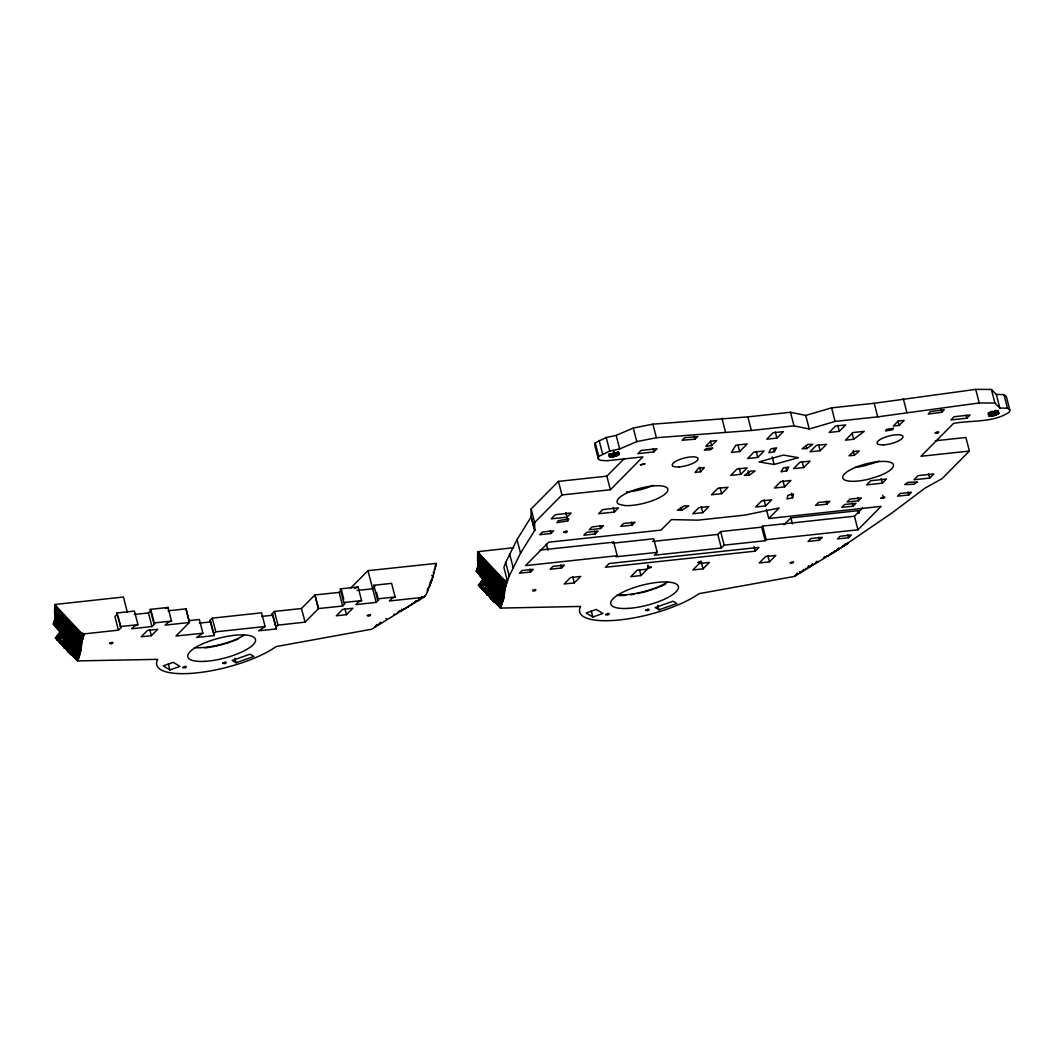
<?xml version="1.0" encoding="UTF-8"?>
<svg xmlns="http://www.w3.org/2000/svg" width="1063" height="1063" viewBox="0 0 1063 1063"><rect width="100%" height="100%" fill="white"/><g stroke="black" fill="none" stroke-linecap="round" stroke-linejoin="round"><path stroke-width="1.5" d="M117.887 615.597L121.009 627.702L118.405 630.173L84.442 633.854C80.562 642.517 81.891 652.363 77.586 660.907L55.409 638.106L60.153 631.754C57.694 627.396 53.894 618.958 60.153 616.221L64.072 618.161L70.092 632.405L81.28 645.773C71.753 639.713 65.587 628.074 53.987 624.792L53.243 624.008L54.798 619.304L54.957 604.475L123.467 597.007L127.294 612.115M624.273 458.565L606.853 476.158L558.434 481.38L531.141 508.938L531.115 516.698L534.769 530.278L520.538 553.198L509.204 576.053L505.244 587.733L503.915 597.858L500.54 608.089L478.377 585.288L483.107 578.936C480.649 574.578 476.862 566.141 483.12 563.403L487.027 565.343L493.046 579.587L504.234 592.955C494.707 586.882 488.542 575.256 476.942 571.974L476.211 571.19L477.765 566.486L477.912 551.657L513.721 547.711M534.769 530.278L534.649 522.518L531.141 508.938M58.744 633.933L73.214 651.725L79.353 655.778L73.653 646.304L73.4 637.827L74.131 637.069L79.977 637.069L82.781 638.903L78.024 639.913L75.274 644.377L81.04 649.878L53.655 623.077C59.953 633.933 69.879 643.514 81.04 649.878M481.698 581.116L496.169 598.907L502.321 602.96L496.607 593.486L496.355 585.009L497.085 584.251L502.932 584.238L505.736 586.085L500.979 587.095L498.228 591.56L503.995 597.061L476.609 570.26C482.908 581.116 492.833 590.696 503.995 597.061M76.47 642.238L73.4 637.827L81.864 642.304L66.65 629.23L63.315 625.071L56.711 622.147L54.798 619.304L76.709 641.228L81.585 644.032L70.517 630.146L64.684 617.55L64.072 618.161L66.65 629.23L65.228 635.129L64.099 636.817L61.534 637.893L56.711 636.485L57.163 640.019L63.288 643.407L78.29 659.18L70.45 654.423L78.835 657.479L77.812 654.874L70.344 645.533L70.131 635.82L59.435 616.341L54.957 604.94L83.738 635.568L79.977 637.069L69.002 621.337L54.705 605.91C56.99 614.268 63.979 629.974 74.304 626.971L77.506 629.216L75.101 630.691L72.35 630.744L65.042 616.62L60.737 614.653L56.831 614.68L55.156 622.36L57.548 628.818L76.974 645.799L81.2 648.271C73.041 638.956 62.956 630.638 53.243 624.008M476.211 571.19C485.911 577.82 495.996 586.138 504.154 595.453L499.929 592.981L480.503 576L478.111 569.542L479.785 561.862L483.692 561.835L488.01 563.802L495.318 577.927L498.055 577.873L500.46 576.398L497.258 574.153C486.934 577.143 479.945 561.45 477.672 553.092L485.605 561.131L487.638 564.732L487.027 565.343L489.618 576.412L487.067 583.999L484.489 585.075L479.679 583.667L480.117 587.201L486.243 590.59L501.244 606.362L493.405 601.605L501.789 604.661L500.766 602.057L493.312 592.716L493.099 583.002L482.389 563.523L477.912 552.122L506.692 582.75L507.41 581.036L503.889 567.416L505.696 562.473L517.017 539.632L531.248 516.698M81.28 645.773L76.709 641.228L81.266 647.473L79.194 646.025L75.539 645.44L62.677 633.867L57.867 635.129L60.299 639.62L59.501 642.504L68.75 650.383L77.586 660.907L157.696 659.352A67.049 19.825 -14.5 0 0 197.226 672.826A67.049 19.825 -14.5 0 0 276.074 646.596L371.718 629.203L425.386 595.958L427.432 591.506L427.485 588.915L429.758 585.766L432.282 578.777L436.308 563.377L367.931 570.672L350.79 587.945M57.867 635.129L61.534 637.893L60.153 631.754L67.7 633.229L66.889 639.541L62.053 644.244L64.112 647.859L71.062 649.347L80.017 654.064L70.783 650.901L66.756 650.583L64.989 642.225L54.598 614.122L75.274 644.377L66.212 640.71L59.541 632.764L59.315 634.983M479.214 584.251L493.312 592.716L499.012 593.978L502.985 601.246L493.737 598.084L489.711 597.765L487.944 589.394L477.566 561.304L490.654 580.398L490.295 585.686L487.944 589.394L485.007 591.427L482.456 589.686L483.253 586.803L480.821 582.311L485.632 581.049L498.507 592.623L502.148 593.207L504.234 594.655L499.663 588.41L477.765 566.486L479.679 569.33L486.269 572.239L489.618 576.412L504.819 589.487L496.355 585.009L499.424 589.42M82.781 638.903L72.417 624.273L66.57 620.739L66.517 618.188L69.573 623.636L69.042 627.369L66.65 629.23L54.891 617.045L59.369 623.662L61.561 631.595L66.212 640.71L80.961 650.676L70.131 635.82M504.234 592.955L499.663 588.41L504.54 591.214L503.424 589.473L493.471 577.329L490.096 569.941L489.472 565.37L492.528 570.818L492.01 574.552L489.618 576.412L477.858 564.227L482.323 570.844L484.515 578.777L489.166 587.892L503.915 597.858L493.099 583.002M433.226 575.641L430.515 583.56M482.27 582.165L482.509 579.946L489.166 587.892L498.228 591.56L490.654 580.398L483.107 578.936L484.489 585.075L480.821 582.311M67.7 633.229L70.092 632.405L74.304 633.774L78.702 633.575L82.289 640.551L80.589 641.361L79.194 646.025M505.736 586.085L495.371 571.456L487.997 566.911L487.638 564.732L491.956 568.519L505.244 587.733L503.543 588.543L502.148 593.207M859.276 510.559L858.851 513.336L858.279 511.13L859.276 510.559L790.885 517.854L784.029 524.763M53.987 624.792L58.903 629.163L65.972 630.532L62.903 628.286L59.78 628.485L55.303 623.808L54.293 621.377L55.156 622.36L61.083 622.267L61.681 619.397L60.232 612.421L54.465 611.212L63.315 625.071L62.159 615.158L60.232 612.421L59.528 614.374L60.657 617.483L66.132 626.572L81.864 642.304M476.942 571.974L481.858 576.345L488.927 577.714L485.857 575.468L482.748 575.668L478.257 570.99L477.247 568.559L478.111 569.542L484.05 569.436L484.635 566.579L483.187 559.603L477.42 558.394L486.269 572.239L485.113 562.34L483.187 559.603L482.496 561.556L483.625 564.666L489.1 573.754L504.819 589.487M67.912 619.676L69.334 621.005L66.969 626.266L66.132 626.572L63.567 623.901M490.88 566.858L492.289 568.187L489.937 573.449L489.1 573.754L486.535 571.083M935.227 440.786L965.895 437.478L969.403 451.057L920.983 456.266L953.498 423.419C971.901 419.991 992.869 422.994 1009.225 412.218L1009.85 410.105L1007.472 408.219L999.858 408.006L996.337 394.426L991.407 389.457L975.714 389.377L874.198 403.276L831.585 407.847L805.727 415.42L790.5 412.271L747.847 416.882L652.895 424.164L633.282 428.044L616.155 435.392L606.216 437.491L595.2 442.872L594.749 445.065L598.256 458.645L600.25 460.279L606.92 460.771L642.889 456.891L610.375 489.737L561.942 494.946L534.649 522.518M598.256 458.645L598.708 456.439L595.2 442.872M70.41 638.836L72.935 642.397L66.889 639.541L63.182 633.149L61.893 626.32L54.891 618.214M493.365 586.019L495.903 589.58L489.844 586.723L486.136 580.332L484.848 573.502L477.845 565.396M64.112 647.859L63.288 643.407L59.501 642.504M503.437 599.545L497.325 595.267L501.523 595.639L503.437 599.545L493.312 592.716L502.985 601.246L494.016 596.529L487.067 595.041L486.243 590.59L482.456 589.686M792.613 497.776L793.543 494.069L787.922 495.238L787.005 498.946L792.613 497.776L791.443 493.245M68.165 652.124L70.477 652.177L78.835 657.479L77.293 655.937L68.165 652.124L68.75 650.383M491.704 597.565L501.789 604.661L500.248 603.12L491.119 599.306L491.704 597.565L485.007 591.427L487.067 595.041M430.688 582.365L432.282 578.777L431.365 579.388M60.737 614.653L60.153 616.221L54.426 608.78L58.332 609.91L59.528 614.374L54.545 607.411L56.631 607.465L58.691 609.272L58.332 609.91M483.692 561.835L483.12 563.403L477.38 555.962L481.287 557.092L482.496 561.556L477.5 554.594L479.599 554.647L481.659 556.454L481.287 557.092M427.432 591.506L429.758 585.766L429.372 584.358M399.25 610.707L400.764 611.345L401.615 609.272M824.569 556.454L823.719 558.527L794.672 576.385L699.002 593.672A67.049 19.825 -14.5 0 1 620.154 619.888A67.049 19.825 -14.5 0 1 580.624 606.428L500.54 608.089L493.445 599.359L491.119 599.306M55.808 609.351L56.751 607.013L54.957 604.475M478.762 556.534L479.719 554.195L477.912 551.657M56.512 611.863L54.426 610.388L65.534 621.828L69.573 623.636L70.583 622.36L69.002 621.337M479.479 559.045L477.393 557.557L488.488 569.011L492.528 570.818L493.538 569.542L491.956 568.519M70.251 623.051L74.304 626.971L71.686 625.217L69.48 625.549L66.172 623.954L54.465 612.926L58.438 620.739L62.159 615.158M493.219 570.233L497.258 574.153L494.64 572.399L492.448 572.731L489.126 571.137L477.433 560.108L481.393 567.921L485.113 562.34M77.293 655.937L73.214 651.725L72.722 652.948L77.293 655.937L77.812 654.874L70.477 652.177L71.062 649.347L79.353 655.778M500.248 603.12L496.169 598.907L495.677 600.117L500.248 603.12L500.766 602.057L493.445 599.359L494.016 596.529L502.321 602.96M567.801 520.857L568.825 518.837L558.115 520.724L556.985 522.69L567.801 520.857L567.017 517.84M786.766 470.816L788.759 466.989L783.325 467.906L781.079 471.826L786.766 470.816L785.982 467.8M774.329 451.748L776.575 447.829L770.888 448.838L768.894 452.665L774.329 451.748L773.558 448.732M411.115 605.113L413.308 603.239L404.246 609.258L403.741 608.528M825.712 556.653L823.719 558.527L848.34 543.14L845.138 544.004M64.046 615.424L61.574 618.188L65.521 624.326L67.886 621.642L67.7 620.008M487 562.606L484.529 565.37L488.475 571.509L490.854 568.825L490.668 567.19M374.668 627.25L375.996 625.389M415.792 600.874L414.158 603.199L416.404 601.286M826.708 555.71L827.213 556.441L837.113 550.382L838.76 548.056L837.099 549.624M807.508 567.576L808.823 565.729L810.059 566.513M794.672 576.385L797.197 573.05M429.811 582.564L431.698 580.464M396.977 613.457L398.492 611.624M829.525 554.341L831.704 553.185M814.909 563.549L816.743 561.384L818.258 561.609M998.848 413.414C999.193 409.614 990.57 412.63 988.47 414.397C988.125 418.197 996.749 415.181 998.848 413.414L998.064 410.398M810.843 565.582L812.424 563.749L813.235 564.519M700.623 471.759L704.344 467.574L698.497 468.318L695.043 472.464L700.623 471.759L699.454 467.242M802.565 570.432L800.731 572.452L799.602 571.628M188.324 620.726L199.352 619.53L202.9 633.229L196.482 637.508L214.221 635.594L210.036 620.393L212.255 618.148L261.564 612.833L265.099 626.519L258.681 630.811L276.42 628.897L272.234 613.683L274.467 611.438L301.44 608.528L314.874 594.961L339.163 592.397L341.422 589.992L340.293 588.889L358.058 586.975L361.579 600.595L358.125 602.15L355.853 604.595L376.222 602.389L378.481 599.984L376.528 592.423M275.782 627.383L278.001 625.137L305.094 622.134L318.528 608.567L314.874 594.961L318.395 608.581L342.685 606.016L344.93 603.598L343.814 602.508L340.293 588.889M941.805 412.271L944.223 409.76L930.377 411.594L928.238 414.078L941.805 412.271L941.021 409.255M567.031 517.136L571.11 512.991L555.338 514.691L551.272 518.837L567.031 517.136L565.861 512.605M614.387 512.034L618.467 507.888L602.694 509.589L598.628 513.735L614.387 512.034L613.218 507.503M757.746 457.422L764.111 450.991L753.959 452.094L747.595 458.538L757.746 457.422L756.192 451.39M784.534 486.907L790.899 480.463L780.734 481.579L774.382 488.01L784.534 486.907L782.979 480.861M803.694 467.547L810.059 461.116L799.894 462.219L793.543 468.65L803.694 467.547L802.14 461.515M213.57 634.08L215.802 631.834L265.099 626.519M551.019 533.493L553.677 530.809L542.436 532.032L539.778 534.716L551.019 533.493L550.235 530.477M530.65 572L533.307 569.316L522.066 570.525L519.395 573.209L530.65 572L529.866 568.984M653.851 451.934L657.027 448.719L641.069 450.446L637.88 453.662L653.851 451.934L653.067 448.918M561.516 568.001L564.373 565.117L552.999 566.34L550.142 569.223L561.516 568.001L560.733 564.985M595.214 533.958L598.07 531.075L586.696 532.311L583.839 535.194L595.214 533.958L594.43 530.942M600.568 528.55L603.425 525.667L592.051 526.889L589.194 529.773L600.568 528.55L599.798 525.534M657.226 552.361L616.181 556.773L617.218 555.736L613.71 542.157L612.673 543.206L653.718 538.782L657.226 552.361L654.396 555.205L721.325 548.003L724.155 545.146L765.201 540.722L766.237 539.672L857.947 529.799L881.121 506.387L768.762 518.492L766.423 509.443M632.113 525.149L634.97 522.265L623.596 523.501L620.739 526.384L632.113 525.149L631.329 522.132M711.639 445.61L716.608 440.587L710.775 441.225L705.805 446.234L711.639 445.61L710.469 441.079M739.635 451.576L747.209 443.935L735.848 445.184L731.45 452.439L739.635 451.576L738.081 445.543M702.776 512.672L708.808 506.573L698.816 507.649L692.757 513.774L702.776 512.672L701.221 506.639M640.962 575.561L647.34 569.117L637.149 570.22L630.771 576.651L640.962 575.561L639.394 569.529M652.523 541.452L717.817 534.423L720.648 531.566L761.679 527.142L762.729 526.105L854.439 516.219L862.545 508.021M703.055 568.864L709.433 562.42L699.241 563.523L692.863 569.967L703.055 568.864L701.487 562.832M765.612 505.922L771.672 499.796L761.679 500.886L755.647 506.971L765.612 505.922L764.058 499.889M768.762 518.492L779.152 507.994L745.017 515.077L697.966 520.152L671.444 519.608L661.04 530.105L548.681 542.21L525.507 565.609L617.218 555.736M755.235 551.152L758.969 547.365L609.152 563.51L605.418 567.283L755.235 551.152L754.066 546.621M899.165 425.399L904.135 420.39L898.315 421.014L893.345 426.037L899.165 425.399L897.996 420.882M826.934 504.168L829.791 501.284L818.417 502.507L815.56 505.39L826.934 504.168L826.164 501.151M819.414 540.217L822.27 537.333L810.896 538.556L808.039 541.439L819.414 540.217L818.63 537.2M853.124 506.174L855.981 503.291L844.607 504.513L841.75 507.396L853.124 506.174L852.34 503.158M858.479 500.766L861.336 497.883L849.962 499.105L847.105 501.988L858.479 500.766L857.695 497.75M966.865 418.211L970.054 414.995L954.082 416.723L950.907 419.938L966.865 418.211L966.094 415.195M848.659 537.732L851.33 535.048L840.076 536.257L837.418 538.941L848.659 537.732L847.889 534.716M908.772 494.959L911.429 492.275L900.188 493.484L897.531 496.169L908.772 494.959L907.988 491.943M969.403 451.057L942.11 478.616L924.81 488.249L891.618 513.216L837.113 550.382M151.318 635.714L157.709 629.283L147.518 630.386L141.153 636.803L151.318 635.714L149.763 629.668M346.472 614.68L352.85 608.262L342.658 609.365L336.28 615.796L346.472 614.68L344.917 608.621M574.286 582.896L580.664 576.465L570.472 577.568L564.108 583.986L574.286 582.896L572.718 576.85M721.618 493.684L728.009 487.253L717.884 488.329L711.492 494.773L721.618 493.684L720.063 487.651M740.778 474.337L747.169 467.906L737.044 468.982L730.653 475.427L740.778 474.337L739.223 468.305M820.144 450.725L826.536 444.281L816.397 445.357L810.006 451.802L820.144 450.725L818.576 444.693M839.305 431.365L845.696 424.934L835.452 426.037L829.18 432.442L839.305 431.365L837.737 425.333M769.439 561.862L775.804 555.444L765.626 556.534L759.234 562.978L769.439 561.862L767.871 555.803M882.356 483.16L886.502 479.014L870.743 480.715L866.611 484.861L882.356 483.16L881.187 478.642M929.726 478.058L933.859 473.912L918.113 475.613L913.981 479.758L929.726 478.058L928.544 473.54M776.907 438.076L783.365 431.644L773.12 432.747L766.755 439.192L776.907 438.076L775.352 432.043M134.337 614.467L148.435 612.939L151.039 610.468L150.215 609.365L167.994 607.451L171.502 621.071L167.675 622.705L165.124 625.137L189.52 622.466L185.998 608.847L168.113 610.813M121.009 627.702L116.664 612.992L134.443 611.066L137.964 624.685L134.124 626.32L131.573 628.751L151.956 626.559L154.56 624.087L151.039 610.468M400.764 611.345L402.757 609.471M378.481 599.984L377.352 598.894L373.844 585.275L391.609 583.361L395.13 596.981L391.676 598.535L389.39 600.98L423.326 597.326L425.386 595.958L417.174 601.286L422.17 596.821L418.689 599.452M844.195 544.881L842.308 546.648L848.34 543.14L846.281 544.482M834.907 550.86L830.721 554.355M64.484 620.247L64.684 617.55M694.923 439.205L697.766 436.654L684.665 437.717L682.101 440.255L694.923 439.205L694.139 436.189M506.692 582.75L502.932 584.238L504.154 588.145M619.078 454.579C621.044 450.526 611.225 453.343 609.378 455.004C607.425 459.057 617.244 456.226 619.078 454.579L618.307 451.562M854.386 455.296L859.289 450.991L853.695 451.483L849.005 455.775L854.386 455.296L853.217 450.765M64.072 618.161L62.93 619.158L64.963 622.267L66.57 620.739L65.042 619.729M487.027 565.343L485.884 566.34L487.917 569.449L489.525 567.921L487.638 564.732M834.083 552.295L836.262 550.421M407.754 607.186L409.946 605.538M853.669 439.271L864.285 431.352L852.991 432.535L845.417 440.175L853.669 439.271L852.101 433.239M749.202 475.254L755.115 470.949L750.412 471.108L744.406 475.374L749.202 475.254L748.033 470.723M434.209 569.409L435.192 568.692M806.764 448.586L812.77 444.321L807.973 444.44L802.073 448.759L806.764 448.586L805.993 445.57M598.708 456.439L609.737 451.071L619.663 448.958L636.803 441.61L656.403 437.73L751.355 430.462L794.008 425.851L809.249 429L835.093 421.426L877.706 416.855L979.222 402.957L994.915 403.036L999.858 408.006M435.006 566.685L435.883 566.154L435.325 563.948L436.308 563.377M681.742 510.28L688.797 505.922L684.426 505.829L677.383 510.187L681.742 510.28L680.958 507.264M78.702 633.575L81.678 633.003L84.442 633.854M490.654 580.398L493.046 579.587L497.258 580.956L504.633 580.185L507.41 581.036M354.604 588.53L358.058 586.975M165.443 608.541L167.994 607.451M232.252 641.441L238.404 638.956M655.207 588.623L659.817 586.763M883.433 498.202L884.921 497.112L880.616 498.321L883.433 498.202L882.662 495.185M236.039 662.741L253.884 656.442L250.111 654.17L232.252 660.455L236.039 662.741L234.857 658.17M658.967 609.803L676.825 603.518L673.038 601.246L655.18 607.531L658.967 609.803L657.798 605.285M169.894 669.942L179.992 666.408L173.349 662.355L163.25 665.903L169.894 669.942L168.326 663.87M592.822 617.018L602.92 613.471L596.277 609.431L586.178 612.966L592.822 617.018L591.267 610.986M225.542 643.647L230.91 641.879M649.852 590.39L653.865 589.061M774.13 464.465L798.472 457.675L783.404 455.097L759.009 461.927L774.13 464.465L772.176 456.917M55.303 623.808L58.093 622.998L62.903 628.286L53.934 622.32M478.257 570.99L481.061 570.18L485.857 575.468L476.888 569.502M648.882 568.373L651.42 567.031L648.669 567.137L647.314 568.293L648.882 568.373L648.098 565.357M59.515 622.4L57.92 620.925L54.585 620.367L55.156 622.36L66.65 629.23M482.469 569.582L480.875 568.107L477.539 567.549L478.111 569.542L489.618 576.412M419.34 599.466L420.39 599.293M57.163 640.019L60.299 639.62L80.469 652.363L78.569 648.457L74.37 648.085L80.017 654.064L70.344 645.533L79.791 648.031M480.117 587.201L483.253 586.803L479.679 583.667M487.452 593.513L491.478 593.619L501.377 598.854M64.484 646.344L68.524 646.437L80.469 652.363M540.004 550.089L613.71 542.157M357.035 590.47L372.701 588.782L374.96 586.364L373.844 585.275M120.185 626.599L137.964 624.685M150.215 609.365L153.736 622.984L171.502 621.071M343.814 602.508L361.579 600.595M377.352 598.894L395.13 596.981M199.392 623.117L210.673 621.908L214.221 635.594M261.591 616.42L272.885 615.198L276.42 628.897M202.9 633.229L175.953 636.019L189.387 622.466L185.998 608.847M500.487 597.326L502.174 597.18M76.058 646.796L77.533 650.144L79.22 649.998M805.395 568.479L806.857 568.492M996.337 394.426L1003.964 394.639L1006.342 396.526L1009.85 410.105M478.377 585.288L480.25 585.354M55.409 638.106L60.299 639.62L56.711 636.485M499.012 593.978L502.746 595.214M393.788 614.201L395.303 614.427M478.35 567.177L479.665 567.39L478.842 565.45M55.396 619.995L56.711 620.207L55.887 618.267M484.582 577.9L488.528 578.737M61.627 630.718L65.574 631.555M483.067 588.424L498.507 592.623M60.113 641.241L75.539 645.44M490.814 582.165L486.136 580.332M67.859 634.983L63.182 633.149M480.157 575.854L485.632 581.049M57.203 628.671L62.677 633.867M494.64 572.399L492.528 570.818L497.258 580.956L499.504 584.105L505.244 587.733M71.686 625.217L69.573 623.636L74.304 633.774L76.549 636.923L82.289 640.551M503.543 588.543L491.956 580.385L496.328 586.377M80.589 641.361L69.002 633.203L73.374 639.195M385.869 618.546L387.105 619.33M499.278 603.997L494.933 601.047L492.275 600.502L501.244 606.362M76.323 656.814L71.978 653.865L69.321 653.32L78.29 659.18M504.154 595.453L500.832 593.101L499.092 590.324M81.2 648.271L77.878 645.919L76.124 643.142M376.647 624.446L377.777 625.27L380.527 622.254L380.913 623.277M501.537 601.22L491.478 593.619M78.569 654.037L68.524 646.437M499.995 599.386L487.944 589.394M77.028 652.204L64.989 642.225M503.397 580.823L504.221 583.746L506.254 584.437L503.397 580.823L493.684 572.851L493.471 577.329L503.184 586.617M80.443 633.641L81.253 636.564L83.299 637.269L80.443 633.641L70.729 625.669L70.517 630.146L81.2 640.976M481.393 567.921L486.269 572.239L479.333 562.606L483.08 565.848L484.449 568.705M481.858 576.345L483.439 577.767M58.438 620.739L63.315 625.071L56.379 615.424L60.126 618.666L61.481 621.523M58.903 629.163L60.485 630.585M431.751 575.322L432.867 576.97M495.318 577.927L500.979 584.025L499.251 577.329L504.633 580.185L505.058 582.989M72.35 630.744L78.011 636.843L76.297 630.146L81.678 633.003L82.103 635.807M483.187 559.603L489.219 565.928M60.232 612.421L66.251 618.746M483.625 571.442L487.067 574.897M60.657 624.26L64.112 627.715M478.111 573.568L480.503 576M55.143 626.386L57.548 628.818M56.259 637.069L57.296 638.172M153.736 622.984L154.56 624.087M116.664 612.992L117.488 614.082L114.897 616.553L118.405 630.173M480.024 556.919L481.858 559.39M57.07 609.737L58.903 612.208M477.765 562.845L479.094 564.652M54.811 615.663L56.14 617.47M77.533 650.144L78.41 651.672M478.044 558.567L479.785 561.862M55.077 611.384L56.831 614.68M482.748 566.552L484.05 569.436L481.898 567.629L480.875 565.024M59.794 619.37L61.083 622.267L58.943 620.447L57.92 617.842M272.234 613.683L272.885 615.198M210.036 620.393L210.673 621.908M479.254 563.722L480.875 568.107M56.299 616.54L57.92 620.925M803.482 569.436L803.867 570.459M501.67 580.757L502.932 584.238M477.858 564.227L478.576 566.234M54.891 617.045L55.608 619.065M433.279 572.213L433.797 573.954M301.44 608.528L305.094 622.134M790.885 517.854L792.48 523.886M367.931 570.672L376.222 602.389M1003.964 394.639L1007.472 408.219M997.519 410.836L998.303 413.852M991.407 389.457L994.915 403.036M996.788 411.261L997.572 414.278M995.526 410.172L996.695 414.703M994.53 410.57L995.699 415.088M993.852 412.417L994.623 415.434M992.35 411.195L993.52 415.726M991.248 411.408L992.417 415.939M990.185 411.554L991.354 416.071M989.613 413.108L990.384 416.138M988.763 413.082L989.547 416.098M988.085 412.962L988.869 415.992M975.714 389.377L979.222 402.957M903.298 398.705L906.819 412.271M874.198 403.276L877.706 416.855M831.585 407.847L835.093 421.426M854.439 516.219L857.947 529.799M805.727 415.42L809.249 429M790.5 412.271L794.008 425.851M747.847 416.882L751.355 430.462M762.729 526.105L766.237 539.672M761.679 527.142L765.201 540.722M721.936 418.237L725.444 431.817M720.648 531.566L724.155 545.146M717.817 534.423L721.325 548.003M652.895 424.164L656.403 437.73M633.282 428.044L636.803 441.61M616.155 435.392L619.663 448.958M647.752 565.41L648.536 568.426M617.63 451.988L618.414 455.017M616.806 452.426L617.59 455.442M615.849 452.825L616.62 455.841M614.401 451.682L615.57 456.2M613.298 451.988L614.467 456.505M612.58 453.728L613.364 456.745M611.504 453.901L612.288 456.917M606.216 437.491L609.737 451.071M610.507 453.981L611.278 456.997M609.617 453.981L610.388 456.997M608.873 453.901L609.644 456.917M599.094 440.401L602.601 453.981M606.853 476.158L610.375 489.737M558.434 481.38L561.942 494.946M531.115 516.698L534.623 530.278M517.017 539.632L520.538 553.198M509.629 554.022L513.15 567.602M505.696 562.473L509.204 576.053M341.422 589.992L343.761 599.067M339.163 592.397L342.685 606.016M274.467 611.438L278.001 625.137M212.255 618.148L215.802 631.834M148.435 612.939L151.956 626.559M546.422 544.19L547.95 550.235M79.977 637.069L80.217 639.434M665.478 584.158A36.142 10.683 -14.5 0 1 661.359 586.138M648.51 590.829A37.351 11.042 -14.5 0 1 641.521 592.689M640.125 593.008A37.351 11.042 -14.5 0 1 637.308 593.606M634.518 594.124A37.351 11.042 -14.5 0 1 630.425 594.762M626.16 595.24A37.351 11.042 -14.5 0 1 618.679 595.546M667.458 582.152A34.92 10.324 -14.5 0 1 617.284 594.828M878.875 461.023A26.19 7.747 -14.5 0 1 874.504 462.804L864.777 465.714A26.19 7.747 -14.5 0 1 855.037 467.414M653.253 485.326A26.19 7.747 -14.5 0 1 626.413 491.97M492.607 580.544A18.23 5.381 -14.5 0 1 492.687 579.986M69.653 633.362A18.23 5.381 -14.5 0 1 69.72 632.804M224.173 644.045A37.351 11.042 -14.5 0 1 211.564 646.942M210.195 647.181A37.351 11.042 -14.5 0 1 204.814 647.899M244.49 634.97A34.92 10.324 -14.5 0 1 194.33 647.646M182.716 667.537C187.075 669.291 187.713 664.056 182.716 667.537M222.698 663.232C227.057 664.986 227.695 659.751 222.698 663.232M605.644 614.613C610.003 616.367 610.64 611.119 605.644 614.613M645.626 610.308C649.971 612.062 650.543 606.853 645.626 610.308M563.749 532.218C568.014 534.064 568.825 528.71 563.749 532.218M698.032 562.5C702.231 564.294 703.055 559.045 698.032 562.5M935.254 432.827C938.576 435.046 940.968 429.479 935.254 432.827M644.803 463.853L640.458 464.863L644.803 463.853M893.452 428.309L892.349 429.877L885.466 430.94L886.595 429.346L893.452 428.309M109.662 643.248C111.402 645.773 115.987 640.271 109.662 643.248M532.616 590.43C534.357 592.955 538.954 587.454 532.616 590.43M367.346 615.477C369.047 618.002 373.684 612.501 367.346 615.477M790.301 562.659C792.001 565.184 796.652 559.683 790.301 562.659M712.662 448.081L710.522 449.782L704.344 450.127L706.457 448.453L712.662 448.081M917.05 482.057L914.087 484.223L904.759 484.555L907.961 482.296L917.05 482.057M58.492 624.326L57.163 624.765L59.355 627.117L60.724 626.798L58.492 624.326M481.446 571.509L480.117 571.947L482.31 574.299L483.692 573.98L481.446 571.509M878.011 476.37L868.298 479.28A26.19 7.747 -14.5 0 1 844.514 473.899A26.19 7.747 -14.5 0 1 885.917 461.488A26.19 7.747 -14.5 0 1 878.011 476.37M624.632 505.536L619.051 504.274A26.19 7.747 -14.5 0 1 642.251 487.744A26.19 7.747 -14.5 0 1 666.036 493.126A26.19 7.747 -14.5 0 1 624.632 505.536M490.787 583.507L488.196 582.311L490.295 585.686L493.232 587.135L490.787 583.507M67.819 636.325L65.228 635.129L67.328 638.504L70.278 639.953L67.819 636.325M498.055 577.873L495.119 575.309L498.653 581.062L498.055 577.873M75.101 630.691L72.164 628.127L75.686 633.88L75.101 630.691M883.273 444.879A13.341 3.946 -14.5 0 0 903.005 436.893A13.341 3.946 -14.5 0 0 883.858 437.704A13.341 3.946 -14.5 0 0 883.273 444.879M679.137 466.909A13.341 3.946 -14.5 0 0 698.085 458.698A13.341 3.946 -14.5 0 0 678.181 460.106A13.341 3.946 -14.5 0 0 679.137 466.909M627.861 608.408A34.92 10.324 -14.5 0 0 678.486 587.188A34.92 10.324 -14.5 0 0 627.383 590.111A34.92 10.324 -14.5 0 0 627.861 608.408M204.933 661.345A34.92 10.324 -14.5 0 0 255.558 640.125A34.92 10.324 -14.5 0 0 204.455 643.035A34.92 10.324 -14.5 0 0 204.933 661.345"/></g></svg>
